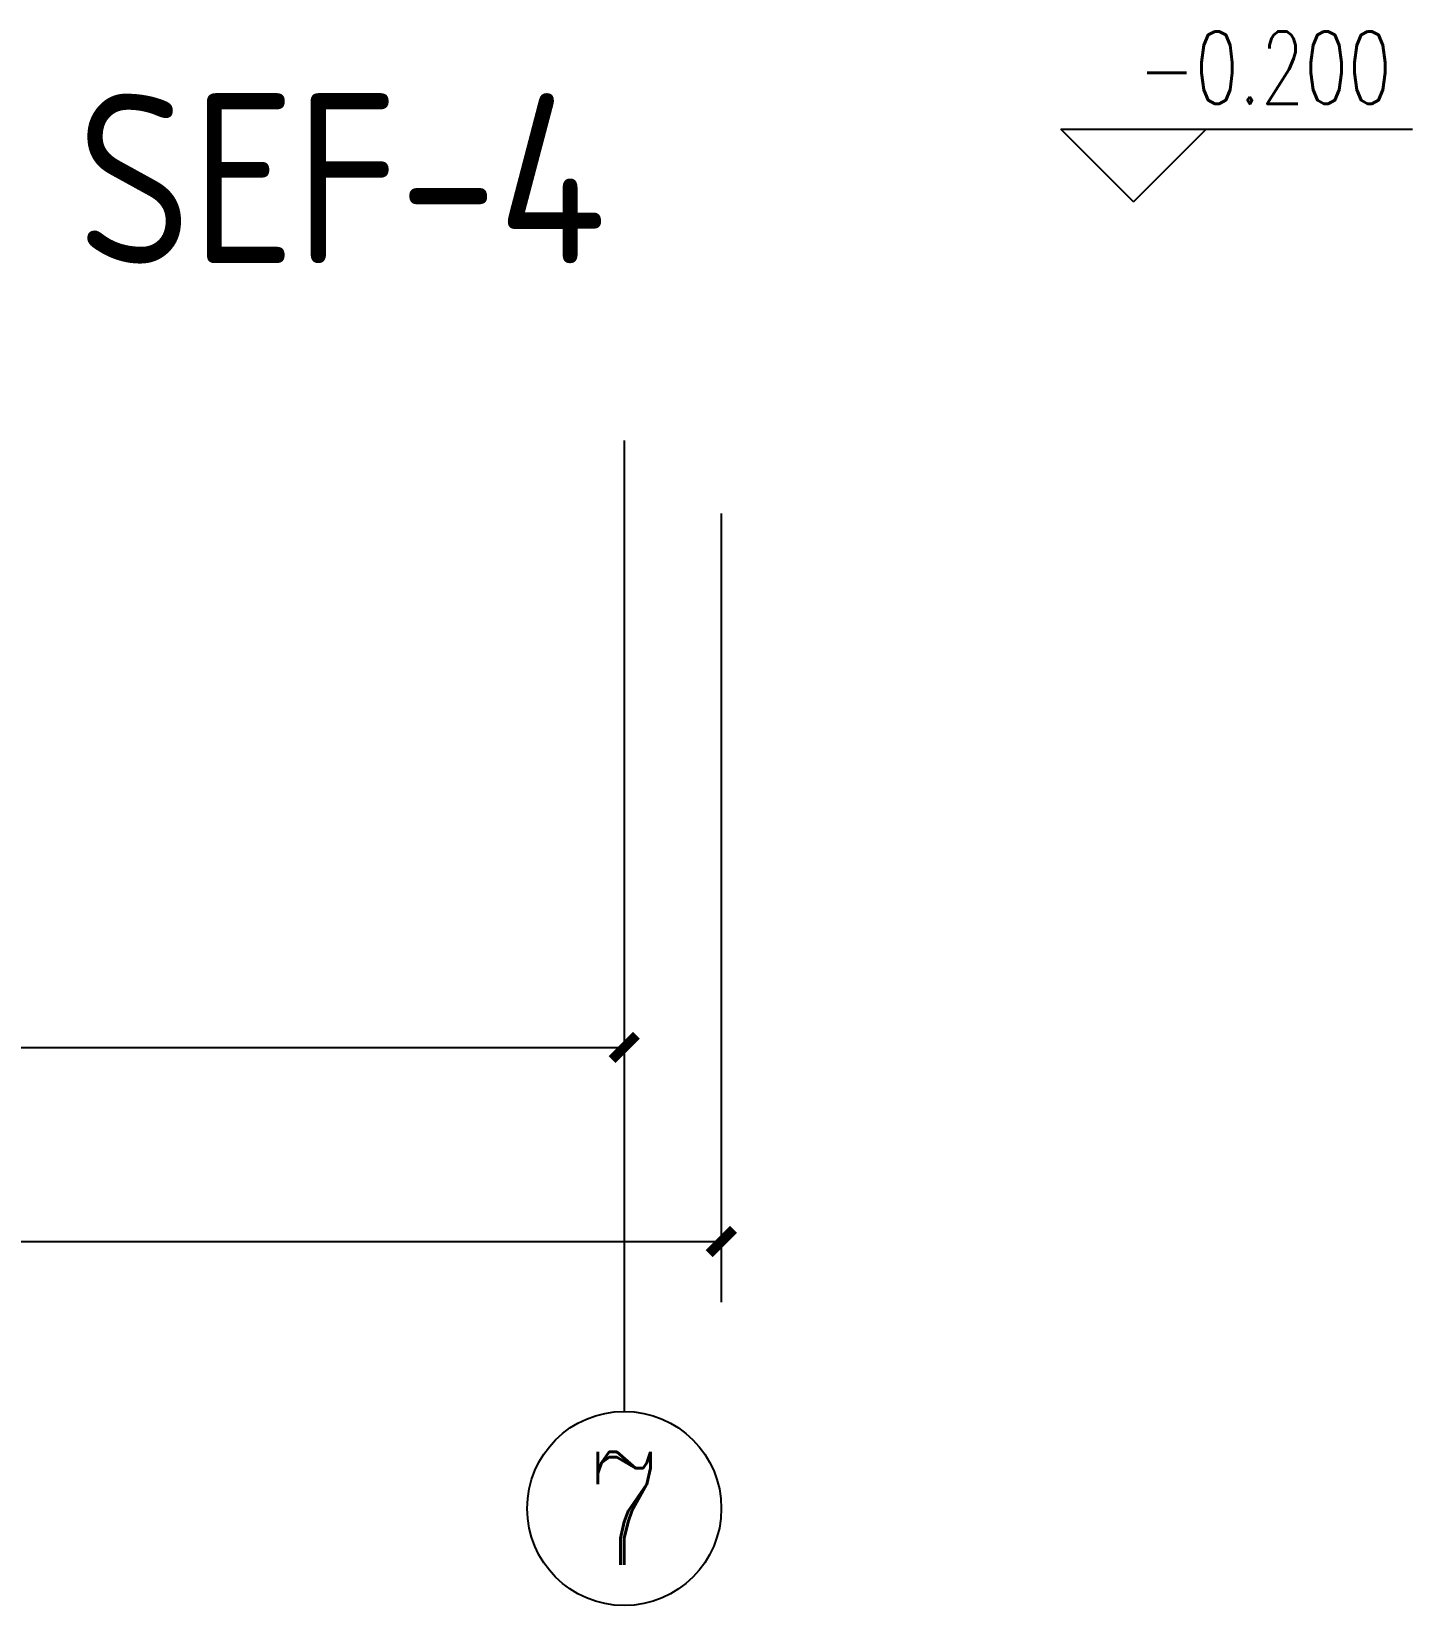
# Model space of a CAD drawing. Extents: x 1234595 to 2088511, y -80443 to 75292.
# Drawn here: x 1864322 to 1870013, y -47337 to -40851 of the extents above; entities that cross this region are included whole.
import ezdxf
from ezdxf.enums import TextEntityAlignment as Align

# ---------------------------------------------------------------- set-up
doc = ezdxf.new("R2010")
doc.units = 0
doc.header["$LTSCALE"] = 1000
doc.header["$MEASUREMENT"] = 0
doc.layers.get('0').update_dxf_attribs({"linetype": 'CONTINUOUS'})
doc.layers.get('Defpoints').update_dxf_attribs({"linetype": 'CONTINUOUS'})
for name, color, linetype in [('AXIS_TEXT', 7, 'CONTINUOUS'), ('TH_TEXT', 7, 'CONTINUOUS'), ('建筑底图', 251, 'CONTINUOUS')]:
    doc.layers.add(name, color=color, linetype=linetype)
doc.styles.add('_TCH_AXIS', font='COMPLEX', dxfattribs={"bigfont": 'GBCBIG'})
doc.styles.add('_TCH_DIM', font='SIMPLEX', dxfattribs={"bigfont": 'GBCBIG'})
doc.styles.add('_TCH_DIM_T3', font='SIMPLEX', dxfattribs={"width": 0.705882, "bigfont": 'GBCBIG'})
doc.styles.add('COMPLEX', font='COMPLEX')
doc.styles.get("Standard").update_dxf_attribs({"font": 'GBENOR', "bigfont": 'GBCBIG'})
doc.dimstyles.new('_TCH_ARCH&&100', dxfattribs={"dimtxt": 297.5, "dimasz": 100, "dimexe": 250, "dimexo": 300, "dimgap": 126.25, "dimtad": 1, "dimdec": 0, "dimzin": 0, "dimdsep": 46, "dimtxsty": '_TCH_DIM_T3', "dimblk": 'ARCHTICK', "dimcen": 0.09, "dimclrt": 7, "dimazin": 2, "dimtfac": 1, "dimtdec": 0, "dimtix": 1, "dimtmove": 2, "dimatfit": 3, "dimfxl": 0, "dimtolj": 1, "dimtzin": 0, "dimarcsym": 0})

# ---------------------------------------------------------------- blocks, each defined once
blk = doc.blocks.new('_ArchTick')
at = {"color": 0, "linetype": 'ByBlock', "const_width": 0.4}
blk.add_lwpolyline([(-0.5, -0.5), (0.5, 0.5)], dxfattribs=at)
blk = doc.blocks.new('*D215')
at = {"layer": 'Defpoints', "color": 0, "transparency": 16777216}
for p in [(1858764.6, -42536.9), (1866764.6, -42536.9), (1866764.6, -45036.9)]:
    blk.add_point(p, dxfattribs=at)
at = {"layer": '建筑底图', "color": 0, "lineweight": -2, "transparency": 16777216}
for p, q in [((1858764.6, -42836.9), (1858764.6, -45286.9)), ((1866764.6, -42836.9), (1866764.6, -45286.9)), ((1858764.6, -45036.9), (1866764.6, -45036.9))]:
    blk.add_line(p, q, dxfattribs=at)
at = {"layer": '建筑底图', "color": 0, "lineweight": -2, "transparency": 16777216, "xscale": 100, "yscale": 100, "zscale": 100, "rotation": 180}
blk.add_blockref('_ArchTick', (1858764.6, -45036.9), dxfattribs=at)
at = {"layer": '建筑底图', "color": 0, "lineweight": -2, "transparency": 16777216, "xscale": 100, "yscale": 100, "zscale": 100}
blk.add_blockref('_ArchTick', (1866764.6, -45036.9), dxfattribs=at)
at = {"layer": '建筑底图', "color": 7, "transparency": 16777216, "insert": (1862764.6, -44761.9), "char_height": 297.5, "attachment_point": 5, "style": '_TCH_DIM_T3'}
blk.add_mtext('\\A1;8000', dxfattribs=at)
blk = doc.blocks.new('*D216')
at = {"layer": 'Defpoints', "color": 0, "transparency": 16777216}
for p in [(1818364.6, -42536.9), (1867164.6, -42536.9), (1867164.6, -45836.9)]:
    blk.add_point(p, dxfattribs=at)
at = {"layer": '建筑底图', "color": 0, "lineweight": -2, "transparency": 16777216}
for p, q in [((1818364.6, -42836.9), (1818364.6, -46086.9)), ((1867164.6, -42836.9), (1867164.6, -46086.9)), ((1818364.6, -45836.9), (1867164.6, -45836.9))]:
    blk.add_line(p, q, dxfattribs=at)
at = {"layer": '建筑底图', "color": 0, "lineweight": -2, "transparency": 16777216, "xscale": 100, "yscale": 100, "zscale": 100, "rotation": 180}
blk.add_blockref('_ArchTick', (1818364.6, -45836.9), dxfattribs=at)
at = {"layer": '建筑底图', "color": 0, "lineweight": -2, "transparency": 16777216, "xscale": 100, "yscale": 100, "zscale": 100}
blk.add_blockref('_ArchTick', (1867164.6, -45836.9), dxfattribs=at)
at = {"layer": '建筑底图', "color": 7, "transparency": 16777216, "insert": (1842764.6, -45561.9), "char_height": 297.5, "attachment_point": 5, "style": '_TCH_DIM_T3'}
blk.add_mtext('\\A1;48800', dxfattribs=at)
blk = doc.blocks.new('_AXISO')
blk.add_circle((0, 0), 0.5)
at = {"layer": 'AXIS_TEXT', "style": 'COMPLEX', "width": 1.041667}
blk.add_attdef('A', text='', height=0.56, dxfattribs=at).set_placement((-0.25, -0.28), (0.25, -0.28), align=Align.FIT)

msp = doc.modelspace()

# ---------------------------------------------------------------- linework, layer by layer
at = {"layer": '建筑底图'}
for p, q in [((1868863.2, -41553.3), (1868563.2, -41253.3)), ((1868563.2, -41253.3), (1870013.2, -41253.3)), ((1868863.2, -41553.3), (1869163.2, -41253.3)), ((1866764.6, -42536.9), (1866764.6, -46536.9))]:
    msp.add_line(p, q, dxfattribs=at)

# ---------------------------------------------------------------- block references
ref = msp.add_blockref('_AXISO', (1866764.6, -46936.9), dxfattribs=dict(at, xscale=800, yscale=800, zscale=800))
ref.add_attrib('A', '7', dxfattribs={"layer": 'AXIS_TEXT', "color": 0, "height": 465.9, "style": '_TCH_AXIS'}).set_placement((1866609.3, -47169.9), (1866919.9, -47169.9), align=Align.FIT)

# ---------------------------------------------------------------- texts
at = {"layer": 'TH_TEXT'}
msp.add_text('SEF-4', height=700, dxfattribs=at).set_placement((1864509.3, -41807.1))
at = {"layer": '建筑底图', "style": '_TCH_DIM', "width": 0.705882}
msp.add_text('-0.200', height=297.5, dxfattribs=at).set_placement((1868883.2, -41148.3))

# ---------------------------------------------------------------- dimensions: what is measured, and where the dimension line sits
at = {"layer": '建筑底图'}
for p1, p2, distance, picture, middle in [((1818364.6, -42536.9), (1867164.6, -42536.9), -3300, '*D216', (1842764.6, -45561.9)), ((1858764.6, -42536.9), (1866764.6, -42536.9), -2500, '*D215', (1862764.6, -44761.9))]:
    dim = msp.add_aligned_dim(p1=p1, p2=p2, distance=distance, dimstyle='_TCH_ARCH&&100', dxfattribs=at)
    dim.commit()
    dim.dimension.update_dxf_attribs({"geometry": picture, "text_midpoint": middle})

doc.saveas('drawing.dxf')
